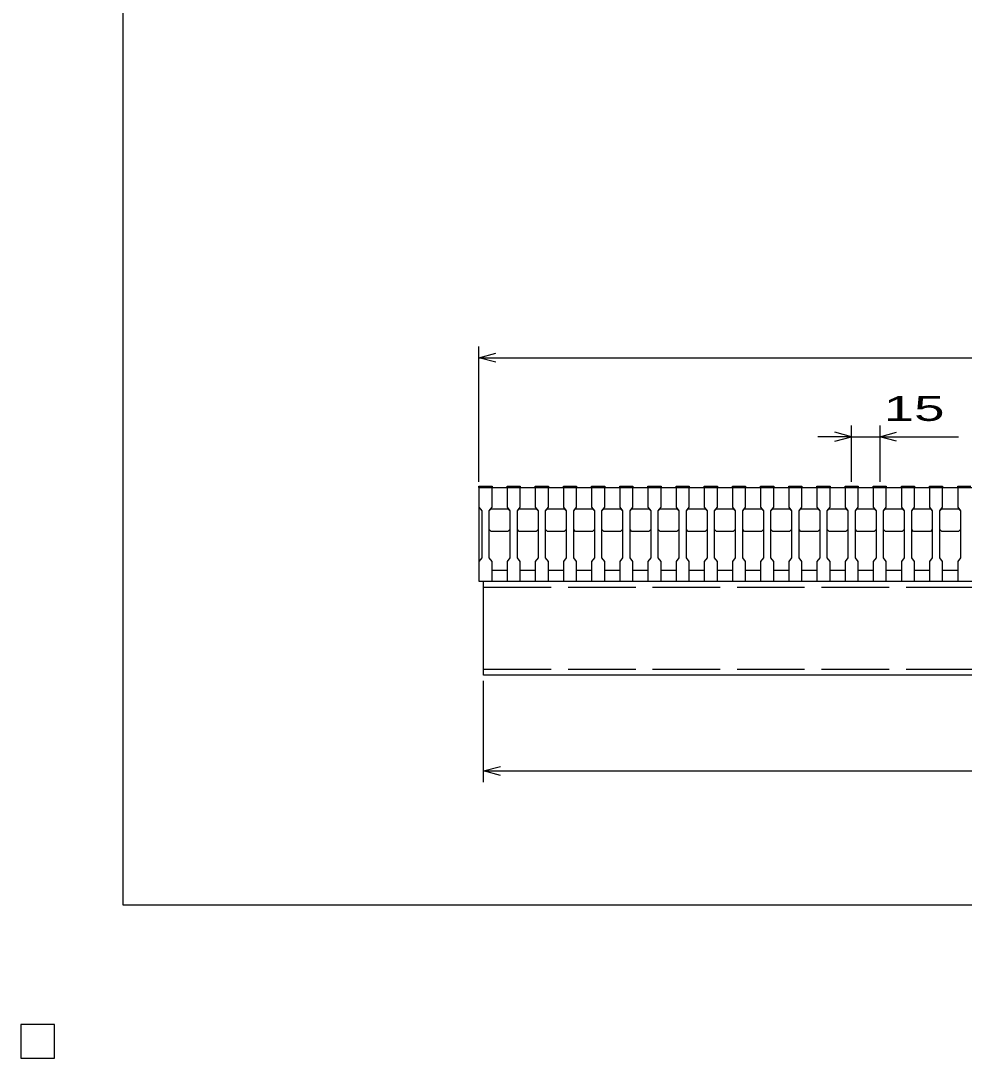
# Model space of a CAD drawing. Units: millimetres, scale not verified. Extents: x -1092 to 1039, y -770 to 632.
# Drawn here: x -1092 to -590, y -770 to -217 of the extents above; entities that cross this region are included whole.
import ezdxf
from ezdxf.enums import TextEntityAlignment as Align

# ---------------------------------------------------------------- set-up
doc = ezdxf.new("R2010")
doc.units = ezdxf.units.MM
doc.header["$LTSCALE"] = 6
doc.linetypes.add('DASHED', pattern=[7.5, 6, -1.5])
for name, color, linetype, lineweight in [('0_2', 150, 'Continuous', 25), ('16', 3, 'Continuous', 25), ('22', 4, 'Continuous', 25), ('24', 2, 'Continuous', 25)]:
    doc.layers.add(name, color=color, linetype=linetype, lineweight=lineweight)
doc.styles.add('ベクトル', font='')
doc.styles.get('ベクトル').set_extended_font_data('ベクトル')

msp = doc.modelspace()

# ---------------------------------------------------------------- linework, layer by layer
at = {"layer": '0_2'}
for p, q in [((-1037.4, -687.9), (-1037.4, 632.1)), ((1038.6, -687.9), (-1037.4, -687.9)), ((-1074, -751.5), (-1092, -751.5)), ((-1092, -751.5), (-1092, -769.5)), ((-1074, -751.5), (-1092, -751.5)), ((-1092, -751.5), (-1092, -769.5)), ((-1074, -751.5), (-1092, -751.5)), ((-1092, -751.5), (-1092, -769.5)), ((-1074, -751.5), (-1092, -751.5)), ((-1092, -751.5), (-1092, -769.5)), ((-1074, -751.5), (-1092, -751.5)), ((-1092, -751.5), (-1092, -769.5)), ((-1074, -769.5), (-1074, -751.5)), ((-1074, -769.5), (-1074, -751.5)), ((-1074, -769.5), (-1074, -751.5)), ((-1074, -769.5), (-1074, -751.5)), ((-1074, -769.5), (-1074, -751.5)), ((-1092, -769.5), (-1074, -769.5)), ((-1092, -769.5), (-1074, -769.5)), ((-1092, -769.5), (-1074, -769.5)), ((-1092, -769.5), (-1074, -769.5)), ((-1092, -769.5), (-1074, -769.5))]:
    msp.add_line(p, q, dxfattribs=at)
at = {"layer": '16'}
for p, q in [((-848, -465.5), (-848, -464.8)), ((-848, -464.8), (-841, -464.8)), ((-848, -465.5), (-848, -476)), ((-841, -465.5), (-848, -465.5)), ((-848, -465.5), (-848, -509.5)), ((-848, -465.5), (-258, -465.5)), ((-841, -464.8), (-841, -465.5)), ((-841, -476), (-841, -465.5)), ((-833, -465.5), (-833, -464.8)), ((-833, -464.8), (-826, -464.8)), ((-833, -465.5), (-833, -476)), ((-826, -465.5), (-833, -465.5)), ((-826, -464.8), (-826, -465.5)), ((-826, -476), (-826, -465.5)), ((-818, -465.5), (-818, -464.8)), ((-818, -464.8), (-811, -464.8)), ((-818, -465.5), (-818, -476)), ((-811, -465.5), (-818, -465.5)), ((-811, -464.8), (-811, -465.5)), ((-811, -476), (-811, -465.5)), ((-803, -465.5), (-803, -464.8)), ((-803, -464.8), (-796, -464.8)), ((-803, -465.5), (-803, -476)), ((-796, -465.5), (-803, -465.5)), ((-796, -464.8), (-796, -465.5)), ((-796, -476), (-796, -465.5)), ((-788, -465.5), (-788, -464.8)), ((-788, -464.8), (-781, -464.8)), ((-788, -465.5), (-788, -476)), ((-781, -465.5), (-788, -465.5)), ((-781, -464.8), (-781, -465.5)), ((-781, -476), (-781, -465.5)), ((-773, -465.5), (-773, -464.8)), ((-773, -464.8), (-766, -464.8)), ((-773, -465.5), (-773, -476)), ((-766, -465.5), (-773, -465.5)), ((-766, -464.8), (-766, -465.5)), ((-766, -476), (-766, -465.5)), ((-758, -465.5), (-758, -464.8)), ((-758, -464.8), (-751, -464.8)), ((-758, -465.5), (-758, -476)), ((-751, -465.5), (-758, -465.5)), ((-751, -464.8), (-751, -465.5)), ((-751, -476), (-751, -465.5)), ((-743, -465.5), (-743, -464.8)), ((-743, -464.8), (-736, -464.8)), ((-743, -465.5), (-743, -476)), ((-736, -465.5), (-743, -465.5)), ((-736, -464.8), (-736, -465.5)), ((-736, -476), (-736, -465.5)), ((-728, -465.5), (-728, -464.8)), ((-728, -464.8), (-721, -464.8)), ((-728, -465.5), (-728, -476)), ((-721, -465.5), (-728, -465.5)), ((-721, -464.8), (-721, -465.5)), ((-721, -476), (-721, -465.5)), ((-713, -465.5), (-713, -464.8)), ((-713, -464.8), (-706, -464.8)), ((-713, -465.5), (-713, -476)), ((-706, -465.5), (-713, -465.5)), ((-706, -464.8), (-706, -465.5)), ((-706, -476), (-706, -465.5)), ((-698, -465.5), (-698, -464.8)), ((-698, -464.8), (-691, -464.8)), ((-698, -465.5), (-698, -476)), ((-691, -465.5), (-698, -465.5)), ((-691, -464.8), (-691, -465.5)), ((-691, -476), (-691, -465.5)), ((-683, -465.5), (-683, -464.8)), ((-683, -464.8), (-676, -464.8)), ((-683, -465.5), (-683, -476)), ((-676, -465.5), (-683, -465.5)), ((-676, -464.8), (-676, -465.5)), ((-676, -476), (-676, -465.5)), ((-668, -465.5), (-668, -464.8)), ((-668, -464.8), (-661, -464.8)), ((-668, -465.5), (-668, -476)), ((-661, -465.5), (-668, -465.5)), ((-661, -464.8), (-661, -465.5)), ((-661, -476), (-661, -465.5)), ((-653, -465.5), (-653, -464.8)), ((-653, -464.8), (-646, -464.8)), ((-653, -465.5), (-653, -476)), ((-646, -465.5), (-653, -465.5)), ((-646, -464.8), (-646, -465.5)), ((-646, -476), (-646, -465.5)), ((-638, -465.5), (-638, -464.8)), ((-638, -464.8), (-631, -464.8)), ((-638, -465.5), (-638, -476)), ((-631, -465.5), (-638, -465.5)), ((-631, -464.8), (-631, -465.5)), ((-631, -476), (-631, -465.5)), ((-623, -465.5), (-623, -464.8)), ((-623, -464.8), (-616, -464.8)), ((-623, -465.5), (-623, -476)), ((-616, -465.5), (-623, -465.5)), ((-616, -464.8), (-616, -465.5)), ((-616, -476), (-616, -465.5)), ((-608, -465.5), (-608, -464.8)), ((-608, -464.8), (-601, -464.8)), ((-608, -465.5), (-608, -476)), ((-601, -465.5), (-608, -465.5)), ((-601, -464.8), (-601, -465.5)), ((-601, -476), (-601, -465.5)), ((-593, -465.5), (-593, -464.8)), ((-593, -464.8), (-586, -464.8)), ((-593, -465.5), (-593, -476)), ((-586, -465.5), (-593, -465.5)), ((-848, -476), (-846.5, -478)), ((-846.5, -478), (-846.5, -503)), ((-842.5, -478), (-841, -476)), ((-842.5, -478), (-841.5, -477)), ((-842.5, -503), (-842.5, -478)), ((-841.5, -477), (-832.5, -477)), ((-833, -476), (-831.5, -478)), ((-832.5, -477), (-831.5, -478)), ((-831.5, -478), (-831.5, -503)), ((-827.5, -478), (-826, -476)), ((-827.5, -478), (-826.5, -477)), ((-827.5, -503), (-827.5, -478)), ((-826.5, -477), (-817.5, -477)), ((-818, -476), (-816.5, -478)), ((-817.5, -477), (-816.5, -478)), ((-816.5, -478), (-816.5, -503)), ((-812.5, -478), (-811, -476)), ((-812.5, -478), (-811.5, -477)), ((-812.5, -503), (-812.5, -478)), ((-811.5, -477), (-802.5, -477)), ((-803, -476), (-801.5, -478)), ((-802.5, -477), (-801.5, -478)), ((-801.5, -478), (-801.5, -503)), ((-797.5, -478), (-796, -476)), ((-797.5, -478), (-796.5, -477)), ((-797.5, -503), (-797.5, -478)), ((-796.5, -477), (-787.5, -477)), ((-788, -476), (-786.5, -478)), ((-787.5, -477), (-786.5, -478)), ((-786.5, -478), (-786.5, -503)), ((-782.5, -478), (-781, -476)), ((-782.5, -478), (-781.5, -477)), ((-782.5, -503), (-782.5, -478)), ((-781.5, -477), (-772.5, -477)), ((-773, -476), (-771.5, -478)), ((-772.5, -477), (-771.5, -478)), ((-771.5, -478), (-771.5, -503)), ((-767.5, -478), (-766, -476)), ((-767.5, -478), (-766.5, -477)), ((-767.5, -503), (-767.5, -478)), ((-766.5, -477), (-757.5, -477)), ((-758, -476), (-756.5, -478)), ((-757.5, -477), (-756.5, -478)), ((-756.5, -478), (-756.5, -503)), ((-752.5, -478), (-751, -476)), ((-752.5, -478), (-751.5, -477)), ((-752.5, -503), (-752.5, -478)), ((-751.5, -477), (-742.5, -477)), ((-743, -476), (-741.5, -478)), ((-742.5, -477), (-741.5, -478)), ((-741.5, -478), (-741.5, -503)), ((-737.5, -478), (-736, -476)), ((-737.5, -478), (-736.5, -477)), ((-737.5, -503), (-737.5, -478)), ((-736.5, -477), (-727.5, -477)), ((-728, -476), (-726.5, -478)), ((-727.5, -477), (-726.5, -478)), ((-726.5, -478), (-726.5, -503)), ((-722.5, -478), (-721, -476)), ((-722.5, -478), (-721.5, -477)), ((-722.5, -503), (-722.5, -478)), ((-721.5, -477), (-712.5, -477)), ((-713, -476), (-711.5, -478)), ((-712.5, -477), (-711.5, -478)), ((-711.5, -478), (-711.5, -503)), ((-707.5, -478), (-706, -476)), ((-707.5, -478), (-706.5, -477)), ((-707.5, -503), (-707.5, -478)), ((-706.5, -477), (-697.5, -477)), ((-698, -476), (-696.5, -478)), ((-697.5, -477), (-696.5, -478)), ((-696.5, -478), (-696.5, -503)), ((-692.5, -478), (-691, -476)), ((-692.5, -478), (-691.5, -477)), ((-692.5, -503), (-692.5, -478)), ((-691.5, -477), (-682.5, -477)), ((-683, -476), (-681.5, -478)), ((-682.5, -477), (-681.5, -478)), ((-681.5, -478), (-681.5, -503)), ((-677.5, -478), (-676, -476)), ((-677.5, -478), (-676.5, -477)), ((-677.5, -503), (-677.5, -478)), ((-676.5, -477), (-667.5, -477)), ((-668, -476), (-666.5, -478)), ((-667.5, -477), (-666.5, -478)), ((-666.5, -478), (-666.5, -503)), ((-662.5, -478), (-661, -476)), ((-662.5, -478), (-661.5, -477)), ((-662.5, -503), (-662.5, -478)), ((-661.5, -477), (-652.5, -477)), ((-653, -476), (-651.5, -478)), ((-652.5, -477), (-651.5, -478)), ((-651.5, -478), (-651.5, -503)), ((-647.5, -478), (-646, -476)), ((-647.5, -478), (-646.5, -477)), ((-647.5, -503), (-647.5, -478)), ((-646.5, -477), (-637.5, -477)), ((-638, -476), (-636.5, -478)), ((-637.5, -477), (-636.5, -478)), ((-636.5, -478), (-636.5, -503)), ((-632.5, -478), (-631, -476)), ((-632.5, -478), (-631.5, -477)), ((-632.5, -503), (-632.5, -478)), ((-631.5, -477), (-622.5, -477)), ((-623, -476), (-621.5, -478)), ((-622.5, -477), (-621.5, -478)), ((-621.5, -478), (-621.5, -503)), ((-617.5, -478), (-616, -476)), ((-617.5, -478), (-616.5, -477)), ((-617.5, -503), (-617.5, -478)), ((-616.5, -477), (-607.5, -477)), ((-608, -476), (-606.5, -478)), ((-607.5, -477), (-606.5, -478)), ((-606.5, -478), (-606.5, -503)), ((-602.5, -478), (-601, -476)), ((-602.5, -478), (-601.5, -477)), ((-602.5, -503), (-602.5, -478)), ((-601.5, -477), (-592.5, -477)), ((-593, -476), (-591.5, -478)), ((-592.5, -477), (-591.5, -478)), ((-591.5, -478), (-591.5, -503)), ((-841.5, -489), (-842.5, -488)), ((-832.5, -489), (-841.5, -489)), ((-831.5, -488), (-832.5, -489)), ((-826.5, -489), (-827.5, -488)), ((-817.5, -489), (-826.5, -489)), ((-816.5, -488), (-817.5, -489)), ((-811.5, -489), (-812.5, -488)), ((-802.5, -489), (-811.5, -489)), ((-801.5, -488), (-802.5, -489)), ((-796.5, -489), (-797.5, -488)), ((-787.5, -489), (-796.5, -489)), ((-786.5, -488), (-787.5, -489)), ((-781.5, -489), (-782.5, -488)), ((-772.5, -489), (-781.5, -489)), ((-771.5, -488), (-772.5, -489)), ((-766.5, -489), (-767.5, -488)), ((-757.5, -489), (-766.5, -489)), ((-756.5, -488), (-757.5, -489)), ((-751.5, -489), (-752.5, -488)), ((-742.5, -489), (-751.5, -489)), ((-741.5, -488), (-742.5, -489)), ((-736.5, -489), (-737.5, -488)), ((-727.5, -489), (-736.5, -489)), ((-726.5, -488), (-727.5, -489)), ((-721.5, -489), (-722.5, -488)), ((-712.5, -489), (-721.5, -489)), ((-711.5, -488), (-712.5, -489)), ((-706.5, -489), (-707.5, -488)), ((-697.5, -489), (-706.5, -489)), ((-696.5, -488), (-697.5, -489)), ((-691.5, -489), (-692.5, -488)), ((-682.5, -489), (-691.5, -489)), ((-681.5, -488), (-682.5, -489)), ((-676.5, -489), (-677.5, -488)), ((-667.5, -489), (-676.5, -489)), ((-666.5, -488), (-667.5, -489)), ((-661.5, -489), (-662.5, -488)), ((-652.5, -489), (-661.5, -489)), ((-651.5, -488), (-652.5, -489)), ((-646.5, -489), (-647.5, -488)), ((-637.5, -489), (-646.5, -489)), ((-636.5, -488), (-637.5, -489)), ((-631.5, -489), (-632.5, -488)), ((-622.5, -489), (-631.5, -489)), ((-621.5, -488), (-622.5, -489)), ((-616.5, -489), (-617.5, -488)), ((-607.5, -489), (-616.5, -489)), ((-606.5, -488), (-607.5, -489)), ((-601.5, -489), (-602.5, -488)), ((-592.5, -489), (-601.5, -489)), ((-591.5, -488), (-592.5, -489)), ((-846.5, -503), (-848, -505)), ((-848, -505), (-848, -515.5)), ((-841, -505), (-842.5, -503)), ((-841, -515.5), (-841, -505)), ((-831.5, -503), (-833, -505)), ((-833, -505), (-833, -515.5)), ((-826, -505), (-827.5, -503)), ((-826, -515.5), (-826, -505)), ((-816.5, -503), (-818, -505)), ((-818, -505), (-818, -515.5)), ((-811, -505), (-812.5, -503)), ((-811, -515.5), (-811, -505)), ((-801.5, -503), (-803, -505)), ((-803, -505), (-803, -515.5)), ((-796, -505), (-797.5, -503)), ((-796, -515.5), (-796, -505)), ((-786.5, -503), (-788, -505)), ((-788, -505), (-788, -515.5)), ((-781, -505), (-782.5, -503)), ((-781, -515.5), (-781, -505)), ((-771.5, -503), (-773, -505)), ((-773, -505), (-773, -515.5)), ((-766, -505), (-767.5, -503)), ((-766, -515.5), (-766, -505)), ((-756.5, -503), (-758, -505)), ((-758, -505), (-758, -515.5)), ((-751, -505), (-752.5, -503)), ((-751, -515.5), (-751, -505)), ((-741.5, -503), (-743, -505)), ((-743, -505), (-743, -515.5)), ((-736, -505), (-737.5, -503)), ((-736, -515.5), (-736, -505)), ((-726.5, -503), (-728, -505)), ((-728, -505), (-728, -515.5)), ((-721, -505), (-722.5, -503)), ((-721, -515.5), (-721, -505)), ((-711.5, -503), (-713, -505)), ((-713, -505), (-713, -515.5)), ((-706, -505), (-707.5, -503)), ((-706, -515.5), (-706, -505)), ((-696.5, -503), (-698, -505)), ((-698, -505), (-698, -515.5)), ((-691, -505), (-692.5, -503)), ((-691, -515.5), (-691, -505)), ((-681.5, -503), (-683, -505)), ((-683, -505), (-683, -515.5)), ((-676, -505), (-677.5, -503)), ((-676, -515.5), (-676, -505)), ((-666.5, -503), (-668, -505)), ((-668, -505), (-668, -515.5)), ((-661, -505), (-662.5, -503)), ((-661, -515.5), (-661, -505)), ((-651.5, -503), (-653, -505)), ((-653, -505), (-653, -515.5)), ((-646, -505), (-647.5, -503)), ((-646, -515.5), (-646, -505)), ((-636.5, -503), (-638, -505)), ((-638, -505), (-638, -515.5)), ((-631, -505), (-632.5, -503)), ((-631, -515.5), (-631, -505)), ((-621.5, -503), (-623, -505)), ((-623, -505), (-623, -515.5)), ((-616, -505), (-617.5, -503)), ((-616, -515.5), (-616, -505)), ((-606.5, -503), (-608, -505)), ((-608, -505), (-608, -515.5)), ((-601, -505), (-602.5, -503)), ((-601, -515.5), (-601, -505)), ((-591.5, -503), (-593, -505)), ((-593, -505), (-593, -515.5)), ((-841, -509.5), (-833, -509.5)), ((-826, -509.5), (-818, -509.5)), ((-811, -509.5), (-803, -509.5)), ((-796, -509.5), (-788, -509.5)), ((-781, -509.5), (-773, -509.5)), ((-766, -509.5), (-758, -509.5)), ((-751, -509.5), (-743, -509.5)), ((-736, -509.5), (-728, -509.5)), ((-721, -509.5), (-713, -509.5)), ((-706, -509.5), (-698, -509.5)), ((-691, -509.5), (-683, -509.5)), ((-676, -509.5), (-668, -509.5)), ((-661, -509.5), (-653, -509.5)), ((-646, -509.5), (-638, -509.5)), ((-631, -509.5), (-623, -509.5)), ((-616, -509.5), (-608, -509.5)), ((-601, -509.5), (-593, -509.5)), ((-848, -515.5), (-841, -515.5)), ((-845.5, -515.5), (-260.5, -515.5)), ((-845.5, -565.5), (-845.5, -515.5)), ((-833, -515.5), (-826, -515.5)), ((-818, -515.5), (-811, -515.5)), ((-803, -515.5), (-796, -515.5)), ((-788, -515.5), (-781, -515.5)), ((-773, -515.5), (-766, -515.5)), ((-758, -515.5), (-751, -515.5)), ((-743, -515.5), (-736, -515.5)), ((-728, -515.5), (-721, -515.5)), ((-713, -515.5), (-706, -515.5)), ((-698, -515.5), (-691, -515.5)), ((-683, -515.5), (-676, -515.5)), ((-668, -515.5), (-661, -515.5)), ((-653, -515.5), (-646, -515.5)), ((-638, -515.5), (-631, -515.5)), ((-623, -515.5), (-616, -515.5)), ((-608, -515.5), (-601, -515.5)), ((-593, -515.5), (-586, -515.5)), ((-260.5, -565.5), (-845.5, -565.5)), ((-1074, -751.5), (-1092, -751.5)), ((-1092, -751.5), (-1092, -769.5)), ((-1074, -751.5), (-1092, -751.5)), ((-1092, -751.5), (-1092, -769.5)), ((-1074, -751.5), (-1092, -751.5)), ((-1092, -751.5), (-1092, -769.5)), ((-1074, -751.5), (-1092, -751.5)), ((-1092, -751.5), (-1092, -769.5)), ((-1074, -751.5), (-1092, -751.5)), ((-1092, -751.5), (-1092, -769.5)), ((-1074, -769.5), (-1074, -751.5)), ((-1074, -769.5), (-1074, -751.5)), ((-1074, -769.5), (-1074, -751.5)), ((-1074, -769.5), (-1074, -751.5)), ((-1074, -769.5), (-1074, -751.5)), ((-1092, -769.5), (-1074, -769.5)), ((-1092, -769.5), (-1074, -769.5)), ((-1092, -769.5), (-1074, -769.5)), ((-1092, -769.5), (-1074, -769.5)), ((-1092, -769.5), (-1074, -769.5))]:
    msp.add_line(p, q, dxfattribs=at)
at = {"layer": '16', "linetype": 'DASHED'}
for p, q in [((-845.5, -518.7), (-260.5, -518.7)), ((-845.5, -562.3), (-260.5, -562.3))]:
    msp.add_line(p, q, dxfattribs=at)
at = {"layer": '22'}
for p, q in [((-848, -462.5), (-848, -390.5)), ((-848, -396.5), (-839, -394.1)), ((-839, -398.9), (-848, -396.5)), ((-848, -396.5), (-258, -396.5)), ((-649.5, -438.5), (-658.5, -436.1)), ((-649.5, -462.5), (-649.5, -432.5)), ((-634.5, -432.5), (-634.5, -462.5)), ((-634.5, -438.5), (-625.5, -436.1)), ((-649.5, -438.5), (-667.5, -438.5)), ((-658.5, -440.9), (-649.5, -438.5)), ((-649.5, -438.5), (-634.5, -438.5)), ((-625.5, -440.9), (-634.5, -438.5)), ((-634.5, -438.5), (-592.5, -438.5)), ((-845.5, -622.5), (-845.5, -568.5)), ((-845.5, -616.5), (-836.5, -614.1)), ((-836.5, -618.9), (-845.5, -616.5)), ((-845.5, -616.5), (-260.5, -616.5))]:
    msp.add_line(p, q, dxfattribs=at)
at = {"layer": '22', "color": 2}
for p, q in [((-1074, -751.5), (-1092, -751.5)), ((-1092, -751.5), (-1092, -769.5)), ((-1074, -751.5), (-1092, -751.5)), ((-1092, -751.5), (-1092, -769.5)), ((-1074, -751.5), (-1092, -751.5)), ((-1092, -751.5), (-1092, -769.5)), ((-1074, -769.5), (-1074, -751.5)), ((-1074, -769.5), (-1074, -751.5)), ((-1074, -769.5), (-1074, -751.5)), ((-1092, -769.5), (-1074, -769.5)), ((-1092, -769.5), (-1074, -769.5)), ((-1092, -769.5), (-1074, -769.5))]:
    msp.add_line(p, q, dxfattribs=at)
at = {"layer": '24', "color": 4}
for p, q in [((-1074, -751.5), (-1092, -751.5)), ((-1092, -751.5), (-1092, -769.5)), ((-1074, -751.5), (-1092, -751.5)), ((-1092, -751.5), (-1092, -769.5)), ((-1074, -751.5), (-1092, -751.5)), ((-1092, -751.5), (-1092, -769.5)), ((-1074, -769.5), (-1074, -751.5)), ((-1074, -769.5), (-1074, -751.5)), ((-1074, -769.5), (-1074, -751.5)), ((-1092, -769.5), (-1074, -769.5)), ((-1092, -769.5), (-1074, -769.5)), ((-1092, -769.5), (-1074, -769.5))]:
    msp.add_line(p, q, dxfattribs=at)

# ---------------------------------------------------------------- texts
at = {"layer": '22', "color": 2, "style": 'ベクトル', "width": 1.65}
msp.add_text(' 15 ', height=13.2, dxfattribs=at).set_placement((-640.5, -423.5), align=Align.MIDDLE_LEFT)

doc.saveas('drawing.dxf')
